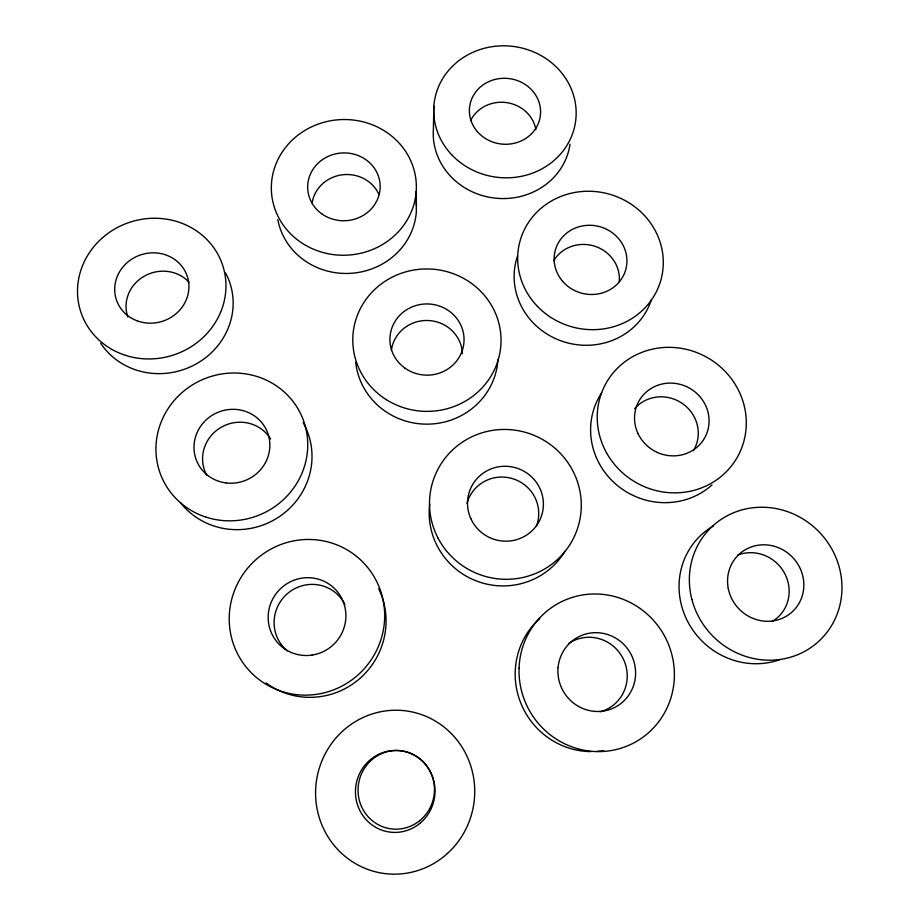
<?xml version="1.0" encoding="UTF-8"?>
<svg xmlns="http://www.w3.org/2000/svg" width="920" height="920" viewBox="0 0 920 920"><rect width="100%" height="100%" fill="white"/><g stroke="black" fill="none" stroke-linecap="round" stroke-linejoin="round"><path stroke-width="1.38" d="M433.86 106.237L433.389 129.329A68.747 63.813 6.9 0 0 495.132 198.133A68.747 63.813 6.9 0 0 570.009 144.21M416.185 191.532A72.519 67.838 -3.2 0 1 303.37 243.972A72.519 67.838 -3.2 0 1 311.983 126.661A72.519 67.838 -3.2 0 1 416.185 191.532L416.346 211.864A69.885 65.596 -3.4 0 1 350.255 273.355A69.885 65.596 -3.4 0 1 277.805 219.558M225.572 272.987A71.886 67.493 -18.3 0 1 196.362 363.825A71.886 67.493 -18.3 0 1 100.694 343.263M127.857 317.055A35.938 33.741 -18.2 0 1 144.279 276.172A35.938 33.741 -18.2 0 1 189.037 282.233M378.683 588.673A75.532 74.048 -48.3 0 1 358.57 679.558A75.532 74.048 -48.3 0 1 266.075 682.904M287.327 650.888A37.766 37.018 -48.3 0 1 288.339 592.871A37.766 37.018 -48.3 0 1 344.839 604.382M303.174 422.705A73.474 70.771 -24.5 0 1 278.334 517.327A73.474 70.771 -24.5 0 1 180.481 502.642M206.724 475.214A36.731 35.385 -24.4 0 1 221.398 427.156A36.731 35.385 -24.4 0 1 270.595 439.001M415.736 197.593A69.885 65.596 -3.4 0 1 416.507 206.16M312.11 203.055A34.937 32.798 -3.4 0 1 342.217 174.823A34.937 32.798 -3.4 0 1 378.936 194.453M565.11 551.045A73.186 72.013 22.4 0 1 478.722 581.831A73.186 72.013 22.4 0 1 429.72 504.102M466.992 503.32A36.593 36.006 22.4 0 1 513.521 478.94A36.593 36.006 22.4 0 1 536.337 526.389M568.445 643.667A38.111 37.111 61.6 0 1 623.576 659.571A38.111 37.111 61.6 0 1 600.254 711.781M603.646 750.582A76.234 74.209 61.7 0 1 596.631 751.421M590.973 751.594A76.234 74.209 61.7 0 1 520.363 701.983A76.234 74.209 61.7 0 1 539.775 618.47M497.95 359.421A71.369 68.736 1.8 0 1 428.386 424.131A71.369 68.736 1.8 0 1 355.706 362.353M391.345 350.451A35.684 34.362 1.8 0 1 428.375 320.516A35.684 34.362 1.8 0 1 462.415 353.717M634.65 408.664A36.248 34.696 29.6 0 1 682.87 403.857A36.248 34.696 29.6 0 1 693.393 450.697M711.942 484.989A72.507 69.402 29.7 0 1 616.906 485.093A72.507 69.402 29.7 0 1 601.714 392.771M737.702 555.105A37.639 35.834 46.9 0 1 784.817 573.712A37.639 35.834 46.9 0 1 772.248 621.425M779.711 659.72A75.29 71.679 46.9 0 1 687.033 620.241A75.29 71.679 46.9 0 1 713.425 525.906M651.418 299.552A70.403 66.608 15.2 0 1 563.235 341.619A70.403 66.608 15.2 0 1 517.58 255.898M553.748 260.659A35.201 33.304 15.2 0 1 594.734 246.215A35.201 33.304 15.2 0 1 619.252 281.808M470.603 120.669A34.373 31.901 6.9 0 1 506.437 102.591A34.373 31.901 6.9 0 1 535.889 129.708M136.724 320.666A37.329 34.937 -17.9 0 0 188.726 282.969A37.329 34.937 -17.9 0 0 129.996 260.371A37.329 34.937 -17.9 0 0 136.724 320.666M125.557 355.35A74.669 69.897 -17.9 0 0 224.963 274.47A74.669 69.897 -17.9 0 0 104.638 235.968A74.669 69.897 -17.9 0 0 125.557 355.35M311.972 655.097A39.284 38.49 -46.9 0 0 337.95 592.399A39.284 38.49 -46.9 0 0 271.181 602.324A39.284 38.49 -46.9 0 0 311.972 655.097M321.207 693.519A78.579 76.992 -47 0 0 365.999 565.49A78.579 76.992 -47 0 0 233.645 592.905A78.579 76.992 -47 0 0 321.207 693.519M226.435 482.977A38.18 36.708 -23.8 0 0 267.18 431.629A38.18 36.708 -23.8 0 0 202.147 424.223A38.18 36.708 -23.8 0 0 226.435 482.977M205.976 517.12A76.371 73.416 -23.8 0 0 306.567 431.871A76.371 73.416 -23.8 0 0 182.965 391.782A76.371 73.416 -23.8 0 0 205.976 517.12M419.738 820.64A39.364 38.18 -81.2 0 0 410.607 753.238A39.364 38.18 -81.2 0 0 358.409 795.627A39.364 38.18 -81.2 0 0 419.738 820.64M419.692 823.515A41.009 39.755 -81.1 0 0 410.182 753.319A41.009 39.755 -81.1 0 0 355.822 797.467A41.009 39.755 -81.1 0 0 419.692 823.515M447.407 853.507A82.029 79.522 -81.1 0 0 421.015 714.426A82.029 79.522 -81.1 0 0 317.043 808.634A82.029 79.522 -81.1 0 0 447.407 853.507M321.954 213.969A36.259 33.913 -3.2 0 0 379.879 190.877A36.259 33.913 -3.2 0 0 329.923 155.63A36.259 33.913 -3.2 0 0 321.954 213.969M470.822 518.604A38.03 37.375 21.5 0 0 536.199 526.044A38.03 37.375 21.5 0 0 509.358 466.509A38.03 37.375 21.5 0 0 470.822 518.604M438.046 538.12A76.073 74.75 21.6 0 0 569.365 545.445A76.073 74.75 21.6 0 0 508.772 429.571A76.073 74.75 21.6 0 0 438.046 538.12M558.072 667.575A39.663 38.582 60.6 0 0 613.042 708.227A39.663 38.582 60.6 0 0 619.16 640.423A39.663 38.582 60.6 0 0 558.072 667.575M519.053 668.231A79.327 77.176 60.7 0 0 633.213 743.21A79.327 77.176 60.7 0 0 637.836 606.924A79.327 77.176 60.7 0 0 519.053 668.231M404.903 368.092A37.064 35.604 1.9 0 0 463.806 343.712A37.064 35.604 1.9 0 0 412.24 306.843A37.064 35.604 1.9 0 0 404.903 368.092M386.342 399.659A74.129 71.208 1.9 0 0 500.928 344.298A74.129 71.208 1.9 0 0 393.484 276.517A74.129 71.208 1.9 0 0 386.342 399.659M638.181 433.883A37.662 35.972 29.2 0 0 702.546 441.209A37.662 35.972 29.2 0 0 674.682 383.341A37.662 35.972 29.2 0 0 638.181 433.883M606.51 452.766A75.337 71.944 29.2 0 0 735.597 460.08A75.337 71.944 29.2 0 0 673.164 347.461A75.337 71.944 29.2 0 0 606.51 452.766M728.295 588.639A39.157 37.203 46.3 0 0 790.901 612.996A39.157 37.203 46.3 0 0 777.894 547.481A39.157 37.203 46.3 0 0 728.295 588.639M691.84 599.265A78.326 74.416 46.3 0 0 819.306 640.792A78.326 74.416 46.3 0 0 785.841 511.083A78.326 74.416 46.3 0 0 691.84 599.265M562.591 281.279A36.535 34.465 15 0 0 624.714 272.734A36.535 34.465 15 0 0 584.292 225.63A36.535 34.465 15 0 0 562.591 281.279M537.441 306.383A73.082 68.931 15 0 0 660.203 282.348A73.082 68.931 15 0 0 573.816 192.648A73.082 68.931 15 0 0 537.441 306.383M477.353 131.606A35.65 32.959 6.9 0 0 538.257 123.613A35.65 32.959 6.9 0 0 499.353 78.602A35.65 32.959 6.9 0 0 477.353 131.606M452.387 155.468A71.3 65.918 6.9 0 0 572.849 132.882A71.3 65.918 6.9 0 0 489.555 47.115A71.3 65.918 6.9 0 0 452.387 155.468"/></g></svg>
